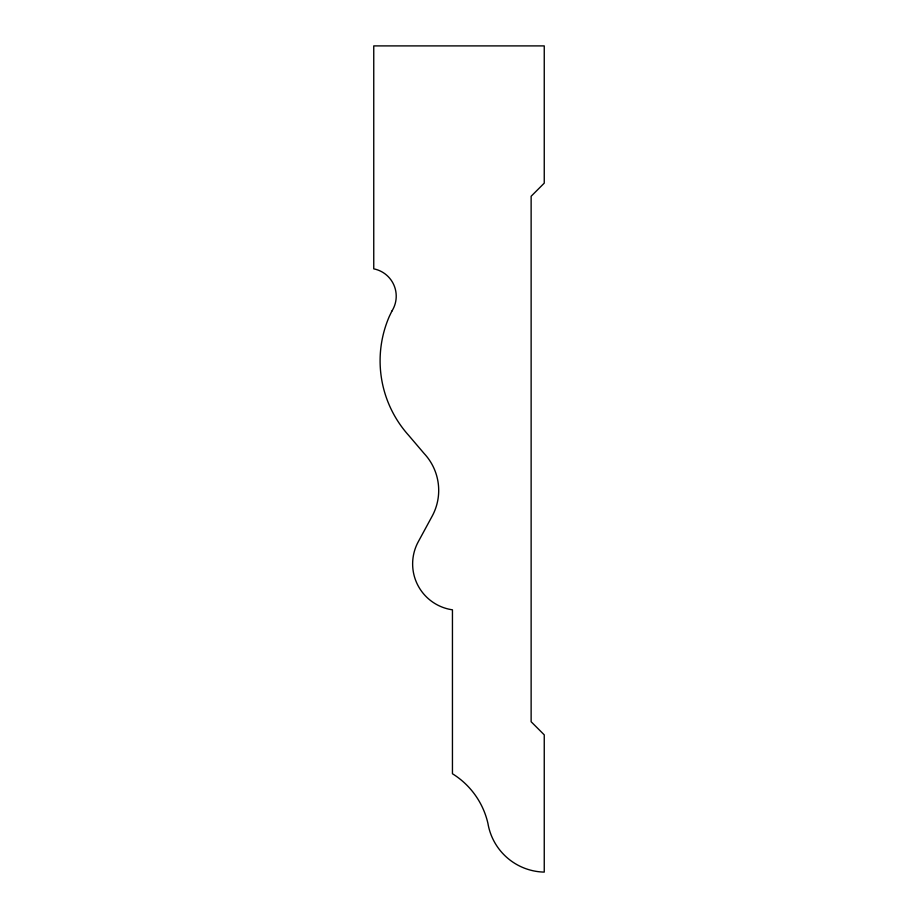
<?xml version="1.0" encoding="UTF-8"?>
<svg xmlns="http://www.w3.org/2000/svg" width="918" height="918" viewBox="0 0 918 918"><rect width="100%" height="100%" fill="white"/><g stroke="black" fill="none" stroke-linecap="round" stroke-linejoin="round"><path stroke-width="1.38" d="M391.871 311.133L389.312 316.435A111.526 111.526 0 0 0 408.705 435.407L424.116 453.492A54.013 54.013 0 0 1 432.16 516.168L418.252 541.792A46.37 46.37 0 0 0 452.448 609.816L452.448 773.748A79.097 79.097 0 0 1 487.906 823.297A58.431 58.431 0 0 0 544.248 872.1L544.248 734.859L531.132 721.743L531.132 196.257L544.248 183.141L544.248 45.9L373.752 45.9L373.752 268.848A27.861 27.861 0 0 1 391.871 311.133"/></g></svg>
